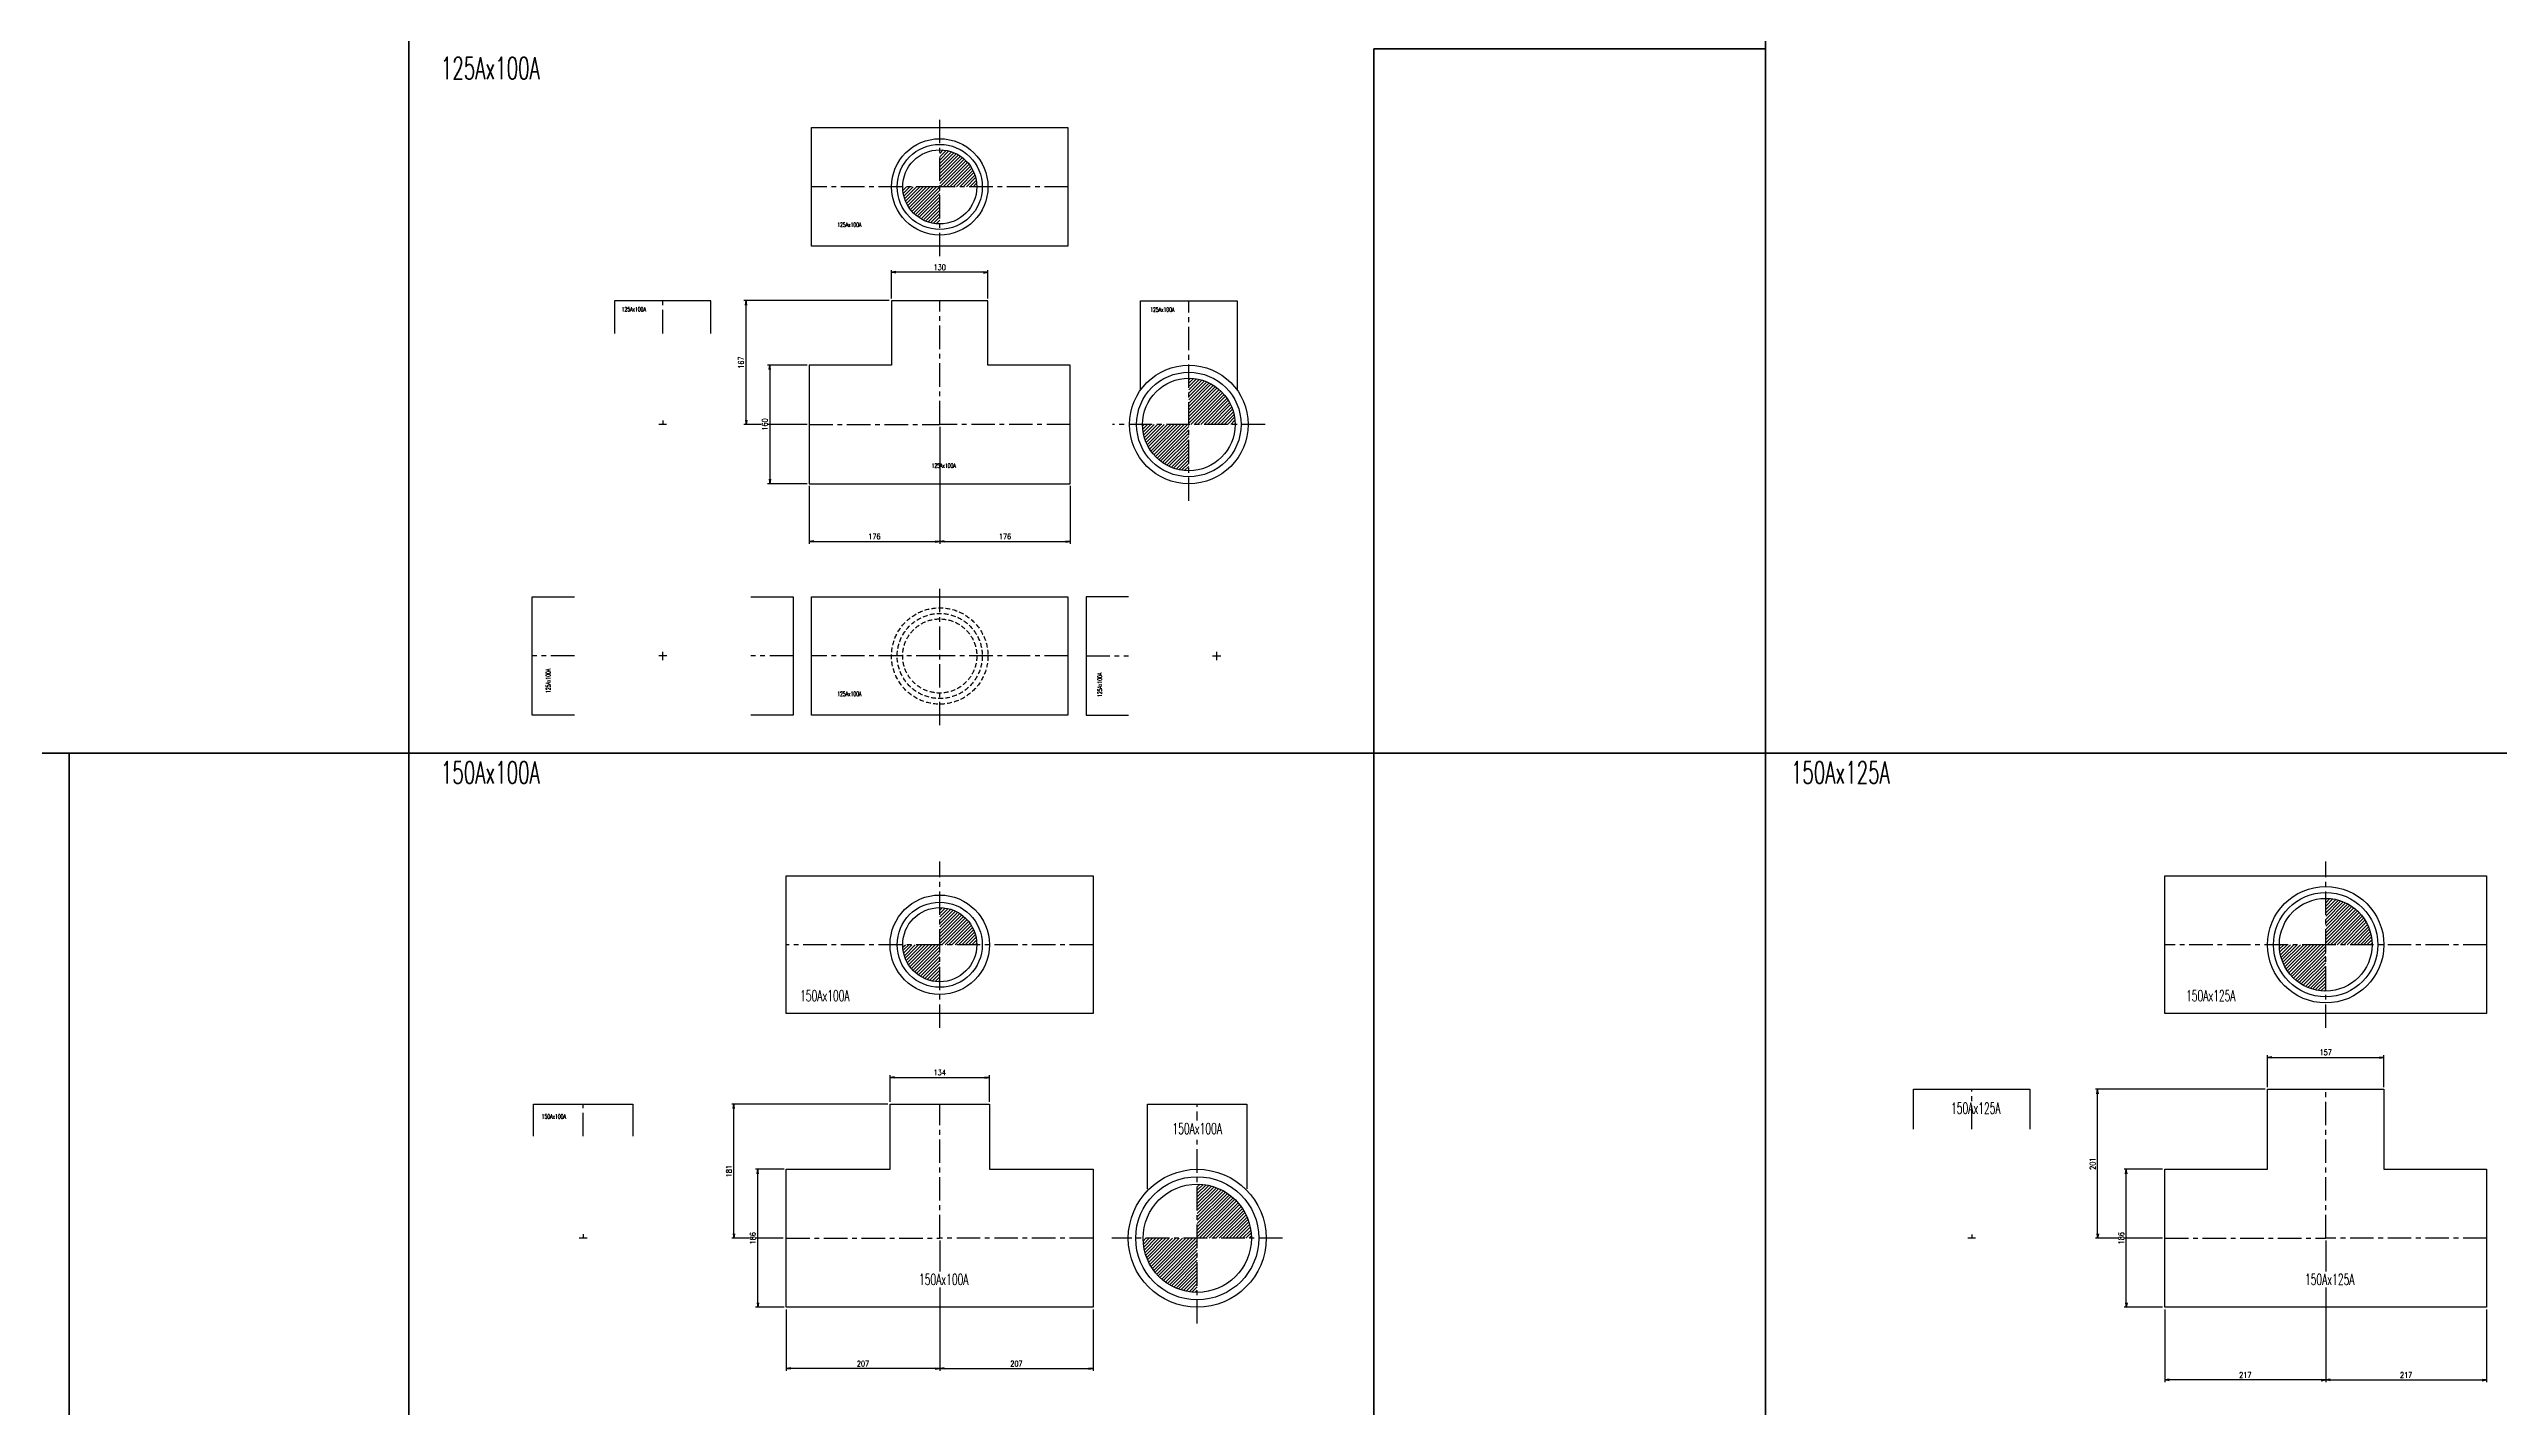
# Model space of a CAD drawing. Header units: millimetres. Extents: x 1711 to 90196, y -23291 to 8516.
# Drawn here: x 32404 to 35708, y -4634 to -2802 of the extents above; entities that cross this region are included whole.
import ezdxf

# ---------------------------------------------------------------- set-up
doc = ezdxf.new("R2010")
doc.units = ezdxf.units.MM
doc.header["$PDMODE"] = 35
doc.linetypes.add('CENTER', pattern=[50.8, 31.75, -6.35, 6.35, -6.35])
doc.linetypes.add('HIDDEN', pattern=[9.525, 6.35, -3.175])
for name, color, linetype in [('CEN', 2, 'CENTER'), ('寸法', 2, 'Continuous'), ('配管-CVP', 4, 'Continuous'), ('＃配管（PVC)', 21, 'Continuous')]:
    doc.layers.add(name, color=color, linetype=linetype)
doc.layers.add('line', color=153, linetype='Continuous', lineweight=50)
doc.styles.add('kpk', font='romans.shx', dxfattribs={"width": 0.7, "bigfont": 'extfont2.shx'})
doc.styles.get("Standard").update_dxf_attribs({"font": 'romans.shx', "bigfont": 'extfont.shx'})
doc.dimstyles.new('KPK-3', dxfattribs={"dimscale": 3, "dimtxt": 2.5, "dimasz": 2, "dimexe": 1, "dimexo": 1, "dimgap": 1, "dimtad": 3, "dimdec": 1, "dimdsep": 46, "dimtxsty": 'kpk', "dimblk": 'OPEN', "dimcen": 2.5, "dimclrd": 2, "dimclre": 2, "dimclrt": 4, "dimadec": 1, "dimazin": 2, "dimtfac": 1, "dimtdec": 1, "dimtmove": 0, "dimatfit": 2, "dimldrblk": 'OPEN', "dimfxl": 0, "dimlwd": -1, "dimlwe": -1, "dimarcsym": 0})
pattern_1 = [(45, (-33983.5182, 3308.937), (-2.24506403, 2.24506403), [])]

# ---------------------------------------------------------------- blocks, each defined once
blk = doc.blocks.new('_Open')
at = {"color": 0, "linetype": 'ByBlock', "lineweight": -2}
for p, q in [((-1, 0.17), (0, 0)), ((-1, -0.17), (0, 0)), ((0, 0), (-1, 0))]:
    blk.add_line(p, q, dxfattribs=at)
blk = doc.blocks.new('*D2860')
at = {"layer": 'Defpoints', "color": 0, "transparency": 16777216}
for p in [(33344, -3141.9), (33540.1, -3141.9), (33429.1, -3308.9)]:
    blk.add_point(p, dxfattribs=at)
at = {"layer": '寸法', "color": 2, "transparency": 16777216}
for p, q in [((33537.1, -3141.9), (33341, -3141.9)), ((33344, -3302.9), (33344, -3147.9)), ((33426.1, -3308.9), (33341, -3308.9))]:
    blk.add_line(p, q, dxfattribs=at)
at = {"layer": '寸法', "color": 2, "transparency": 16777216, "xscale": 6, "yscale": 6, "zscale": 6}
for p, rotation in [((33344, -3141.9), 90), ((33344, -3308.9), 270)]:
    blk.add_blockref('_Open', p, dxfattribs=dict(at, rotation=rotation))
at = {"layer": '寸法', "color": 4, "transparency": 16777216, "insert": (33337.2, -3225.4), "char_height": 7.5, "attachment_point": 5, "rotation": 90, "style": 'kpk', "bg_fill": 3, "box_fill_scale": 1.1, "bg_fill_color": 256, "bg_fill_true_color": 13158600, "bg_fill_transparency": 0}
blk.add_mtext('167', dxfattribs=at)
blk = doc.blocks.new('*D2861')
at = {"layer": 'Defpoints', "color": 0, "transparency": 16777216}
for p in [(33605.1, -4406.6), (33398.1, -4499.6), (33398.1, -4582.4)]:
    blk.add_point(p, dxfattribs=at)
at = {"layer": '寸法', "color": 2, "transparency": 16777216}
for p, q in [((33605.1, -4409.6), (33605.1, -4585.4)), ((33398.1, -4502.6), (33398.1, -4585.4)), ((33599.1, -4582.4), (33404.1, -4582.4))]:
    blk.add_line(p, q, dxfattribs=at)
at = {"layer": '寸法', "color": 2, "transparency": 16777216, "xscale": 6, "yscale": 6, "zscale": 6, "rotation": 180}
blk.add_blockref('_Open', (33398.1, -4582.4), dxfattribs=at)
at = {"layer": '寸法', "color": 2, "transparency": 16777216, "xscale": 6, "yscale": 6, "zscale": 6}
blk.add_blockref('_Open', (33605.1, -4582.4), dxfattribs=at)
at = {"layer": '寸法', "color": 4, "transparency": 16777216, "insert": (33501.6, -4575.7), "char_height": 7.5, "attachment_point": 5, "style": 'kpk', "bg_fill": 3, "box_fill_scale": 1.1, "bg_fill_color": 256, "bg_fill_true_color": 13158600, "bg_fill_transparency": 0}
blk.add_mtext('207', dxfattribs=at)
blk = doc.blocks.new('*D2862')
at = {"layer": 'Defpoints', "color": 0, "transparency": 16777216}
for p in [(33605.1, -4406.6), (33812.1, -4499.6), (33812.1, -4582.4)]:
    blk.add_point(p, dxfattribs=at)
at = {"layer": '寸法', "color": 2, "transparency": 16777216}
for p, q in [((33605.1, -4409.6), (33605.1, -4585.4)), ((33812.1, -4502.6), (33812.1, -4585.4)), ((33611.1, -4582.4), (33806.1, -4582.4))]:
    blk.add_line(p, q, dxfattribs=at)
at = {"layer": '寸法', "color": 2, "transparency": 16777216, "xscale": 6, "yscale": 6, "zscale": 6, "rotation": 180}
blk.add_blockref('_Open', (33605.1, -4582.4), dxfattribs=at)
at = {"layer": '寸法', "color": 2, "transparency": 16777216, "xscale": 6, "yscale": 6, "zscale": 6}
blk.add_blockref('_Open', (33812.1, -4582.4), dxfattribs=at)
at = {"layer": '寸法', "color": 4, "transparency": 16777216, "insert": (33708.6, -4575.7), "char_height": 7.5, "attachment_point": 5, "style": 'kpk', "bg_fill": 3, "box_fill_scale": 1.1, "bg_fill_color": 256, "bg_fill_true_color": 13158600, "bg_fill_transparency": 0}
blk.add_mtext('207', dxfattribs=at)
blk = doc.blocks.new('*D2863')
at = {"layer": 'Defpoints', "color": 0, "transparency": 16777216}
for p in [(33327.5, -4225.6), (33538.1, -4225.6), (33397.1, -4406.6)]:
    blk.add_point(p, dxfattribs=at)
at = {"layer": '寸法', "color": 2, "transparency": 16777216}
for p, q in [((33535.1, -4225.6), (33324.5, -4225.6)), ((33327.5, -4400.6), (33327.5, -4231.6)), ((33394.1, -4406.6), (33324.5, -4406.6))]:
    blk.add_line(p, q, dxfattribs=at)
at = {"layer": '寸法', "color": 2, "transparency": 16777216, "xscale": 6, "yscale": 6, "zscale": 6}
for p, rotation in [((33327.5, -4225.6), 90), ((33327.5, -4406.6), 270)]:
    blk.add_blockref('_Open', p, dxfattribs=dict(at, rotation=rotation))
at = {"layer": '寸法', "color": 4, "transparency": 16777216, "insert": (33320.7, -4316.1), "char_height": 7.5, "attachment_point": 5, "rotation": 90, "style": 'kpk', "bg_fill": 3, "box_fill_scale": 1.1, "bg_fill_color": 256, "bg_fill_true_color": 13158600, "bg_fill_transparency": 0}
blk.add_mtext('181', dxfattribs=at)
blk = doc.blocks.new('*D2867')
at = {"layer": 'Defpoints', "color": 0, "transparency": 16777216}
for p in [(35474.6, -4406.6), (35257.6, -4499.6), (35257.6, -4597.8)]:
    blk.add_point(p, dxfattribs=at)
at = {"layer": '寸法', "color": 2, "transparency": 16777216}
for p, q in [((35474.6, -4409.6), (35474.6, -4600.8)), ((35257.6, -4502.6), (35257.6, -4600.8)), ((35468.6, -4597.8), (35263.6, -4597.8))]:
    blk.add_line(p, q, dxfattribs=at)
at = {"layer": '寸法', "color": 2, "transparency": 16777216, "xscale": 6, "yscale": 6, "zscale": 6, "rotation": 180}
blk.add_blockref('_Open', (35257.6, -4597.8), dxfattribs=at)
at = {"layer": '寸法', "color": 2, "transparency": 16777216, "xscale": 6, "yscale": 6, "zscale": 6}
blk.add_blockref('_Open', (35474.6, -4597.8), dxfattribs=at)
at = {"layer": '寸法', "color": 4, "transparency": 16777216, "insert": (35366.1, -4591.1), "char_height": 7.5, "attachment_point": 5, "style": 'kpk', "bg_fill": 3, "box_fill_scale": 1.1, "bg_fill_color": 256, "bg_fill_true_color": 13158600, "bg_fill_transparency": 0}
blk.add_mtext('217', dxfattribs=at)
blk = doc.blocks.new('*D2868')
at = {"layer": 'Defpoints', "color": 0, "transparency": 16777216}
for p in [(35474.6, -4406.6), (35691.6, -4499.6), (35691.6, -4597.8)]:
    blk.add_point(p, dxfattribs=at)
at = {"layer": '寸法', "color": 2, "transparency": 16777216}
for p, q in [((35474.6, -4409.6), (35474.6, -4600.8)), ((35691.6, -4502.6), (35691.6, -4600.8)), ((35480.6, -4597.8), (35685.6, -4597.8))]:
    blk.add_line(p, q, dxfattribs=at)
at = {"layer": '寸法', "color": 2, "transparency": 16777216, "xscale": 6, "yscale": 6, "zscale": 6, "rotation": 180}
blk.add_blockref('_Open', (35474.6, -4597.8), dxfattribs=at)
at = {"layer": '寸法', "color": 2, "transparency": 16777216, "xscale": 6, "yscale": 6, "zscale": 6}
blk.add_blockref('_Open', (35691.6, -4597.8), dxfattribs=at)
at = {"layer": '寸法', "color": 4, "transparency": 16777216, "insert": (35583.1, -4591.1), "char_height": 7.5, "attachment_point": 5, "style": 'kpk', "bg_fill": 3, "box_fill_scale": 1.1, "bg_fill_color": 256, "bg_fill_true_color": 13158600, "bg_fill_transparency": 0}
blk.add_mtext('217', dxfattribs=at)
blk = doc.blocks.new('*D2869')
at = {"layer": 'Defpoints', "color": 0, "transparency": 16777216}
for p in [(35166.9, -4205.6), (35396.1, -4205.6), (35257.6, -4406.6)]:
    blk.add_point(p, dxfattribs=at)
at = {"layer": '寸法', "color": 2, "transparency": 16777216}
for p, q in [((35393.1, -4205.6), (35163.9, -4205.6)), ((35166.9, -4400.6), (35166.9, -4211.6)), ((35254.6, -4406.6), (35163.9, -4406.6))]:
    blk.add_line(p, q, dxfattribs=at)
at = {"layer": '寸法', "color": 2, "transparency": 16777216, "xscale": 6, "yscale": 6, "zscale": 6}
for p, rotation in [((35166.9, -4205.6), 90), ((35166.9, -4406.6), 270)]:
    blk.add_blockref('_Open', p, dxfattribs=dict(at, rotation=rotation))
at = {"layer": '寸法', "color": 4, "transparency": 16777216, "insert": (35160.2, -4306.1), "char_height": 7.5, "attachment_point": 5, "rotation": 90, "style": 'kpk', "bg_fill": 3, "box_fill_scale": 1.1, "bg_fill_color": 256, "bg_fill_true_color": 13158600, "bg_fill_transparency": 0}
blk.add_mtext('201', dxfattribs=at)
blk = doc.blocks.new('125A×100A-RT-上面')
at = {"layer": '＃配管（PVC)'}
h = blk.add_hatch(dxfattribs=at)
h.set_pattern_fill('ANSI31', color=252)
h.set_pattern_definition([(45, (-33647.5182, 2988.437), (-2.24506403, 2.24506403), [])])
h.paths.add_polyline_path([(0, 50), (0, 0), (50, 0, 0.414214)])
h.paths.add_polyline_path([(0, 0), (-50, 0, 0.414214), (0, -50)])
at = {"layer": '＃配管（PVC)', "color": 2, "linetype": 'CENTER'}
blk.add_line((0, -93.5), (0, 93.5), dxfattribs=at)
at = {"layer": '＃配管（PVC)', "color": 0, "linetype": 'ByBlock'}
blk.add_lwpolyline([(-173, -80), (-173, 80), (173, 80), (173, -80)], close=True, dxfattribs=at)
at = {"layer": '＃配管（PVC)', "color": 2, "linetype": 'CENTER'}
blk.add_lwpolyline([(173, 0), (0, 0), (-173, 0)], dxfattribs=at)
at = {"layer": '＃配管（PVC)', "color": 0, "linetype": 'ByBlock'}
for radius in [65, 57.4, 50]:
    blk.add_circle((0, 0), radius, dxfattribs=at)
at = {"layer": 'Defpoints', "color": 6, "linetype": 'ByBlock', "insert": (-121.9, -51.1), "char_height": 6, "attachment_point": 5, "style": 'kpk', "bg_fill": 3, "box_fill_scale": 1.2, "bg_fill_color": 256, "bg_fill_transparency": 0}
blk.add_mtext('{\\W0.6;125Ax100A}', dxfattribs=at)
blk = doc.blocks.new('125A×100A-RT-正面')
at = {"layer": '＃配管（PVC)', "color": 2, "linetype": 'CENTER'}
blk.add_line((-176, 0), (0, 0), dxfattribs=at)
blk.add_lwpolyline([(176, 0), (0, 0), (0, 167)], dxfattribs=at)
at = {"layer": 'Defpoints', "color": 6, "linetype": 'ByBlock', "insert": (5.4, -55.5), "char_height": 6, "attachment_point": 5, "style": 'kpk', "bg_fill": 3, "box_fill_scale": 1.2, "bg_fill_color": 256, "bg_fill_transparency": 0}
blk.add_mtext('{\\W0.6;125Ax100A}', dxfattribs=at)
at = {"layer": '＃配管（PVC)', "color": 0, "linetype": 'ByBlock'}
blk.add_lwpolyline([(176, -80), (176, 80), (65, 80), (65, 167), (-65, 167), (-65, 80), (-176, 80), (-176, -80)], close=True, dxfattribs=at)
blk = doc.blocks.new('125A×100A-RT-下面')
at = {"layer": '＃配管（PVC)', "color": 2, "linetype": 'CENTER'}
blk.add_line((0, -93.5), (0, 93.5), dxfattribs=at)
at = {"layer": '＃配管（PVC)', "color": 0, "linetype": 'ByBlock'}
blk.add_lwpolyline([(-173, -80), (-173, 80), (173, 80), (173, -80)], close=True, dxfattribs=at)
at = {"layer": '＃配管（PVC)', "color": 2, "linetype": 'CENTER'}
blk.add_lwpolyline([(173, 0), (0, 0), (-173, 0)], dxfattribs=at)
at = {"layer": '＃配管（PVC)', "color": 252, "linetype": 'HIDDEN'}
for radius in [65, 57.4, 50]:
    blk.add_circle((0, 0), radius, dxfattribs=at)
at = {"layer": 'Defpoints', "color": 6, "linetype": 'ByBlock', "insert": (-121.9, -51.1), "char_height": 6, "attachment_point": 5, "style": 'kpk', "bg_fill": 3, "box_fill_scale": 1.2, "bg_fill_color": 256, "bg_fill_transparency": 0}
blk.add_mtext('{\\W0.6;125Ax100A}', dxfattribs=at)
blk = doc.blocks.new('125A×100A-RT-側面')
at = {"layer": '＃配管（PVC)'}
h = blk.add_hatch(dxfattribs=at)
h.set_pattern_fill('ANSI31', color=252)
h.set_pattern_definition(pattern_1)
h.paths.add_polyline_path([(0, 62.5), (0, 0), (62.5, 0, 0.414214)])
h = blk.add_hatch(dxfattribs=at)
h.set_pattern_fill('ANSI31', color=252)
h.set_pattern_definition(pattern_1)
h.paths.add_polyline_path([(0, 0), (-62.5, 0, 0.414214), (0, -62.5)])
at = {"layer": '＃配管（PVC)', "color": 2, "linetype": 'CENTER'}
for p, q in [((0, -103.1), (0, 167)), ((103.1, 0), (-103.1, 0))]:
    blk.add_line(p, q, dxfattribs=at)
at = {"layer": '＃配管（PVC)', "color": 0, "linetype": 'ByBlock'}
blk.add_lwpolyline([(-65, 46.6), (-65, 167), (65, 167), (65, 46.6)], dxfattribs=at)
for radius in [80, 70.4, 62.5]:
    blk.add_circle((0, 0), radius, dxfattribs=at)
at = {"layer": 'Defpoints', "color": 6, "linetype": 'ByBlock', "insert": (-35.7, 155), "char_height": 6, "attachment_point": 5, "style": 'kpk', "bg_fill": 3, "box_fill_scale": 1.2, "bg_fill_color": 256, "bg_fill_transparency": 0}
blk.add_mtext('{\\W0.6;125Ax100A}', dxfattribs=at)
blk = doc.blocks.new('125A×100A-RT-半（100A)')
at = {"layer": '＃配管（PVC)', "color": 2, "linetype": 'CENTER'}
for p, q in [((5.2, 0), (-5.2, 0)), ((0, 5.2), (0, 0))]:
    blk.add_line(p, q, dxfattribs=at)
at = {"layer": '＃配管（PVC)', "color": 0, "linetype": 'ByBlock'}
blk.add_lwpolyline([(65, 122.8), (65, 167), (-65, 167), (-65, 122.8)], dxfattribs=at)
at = {"layer": '＃配管（PVC)', "color": 2, "linetype": 'CENTER'}
blk.add_lwpolyline([(0, 122.8), (0, 167)], dxfattribs=at)
at = {"layer": 'Defpoints', "color": 6, "linetype": 'ByBlock', "insert": (-39, 155.4), "char_height": 6, "attachment_point": 5, "style": 'kpk', "bg_fill": 3, "box_fill_scale": 1.2, "bg_fill_color": 256, "bg_fill_transparency": 0}
blk.add_mtext('{\\W0.6;125Ax100A}', dxfattribs=at)
blk = doc.blocks.new('125A×100A-RT-半（正面）')
at = {"layer": '＃配管（PVC)', "color": 2, "linetype": 'CENTER'}
for p, q in [((5.5, 0), (-5.5, 0)), ((0, -5.5), (0, 5.5))]:
    blk.add_line(p, q, dxfattribs=at)
at = {"layer": '＃配管（PVC)', "color": 0, "linetype": 'ByBlock'}
for points in [[(-119, -80), (-176, -80), (-176, 80), (-119, 80)], [(119, 80), (176, 80), (176, -80), (119, -80)]]:
    blk.add_lwpolyline(points, dxfattribs=at)
at = {"layer": '＃配管（PVC)', "color": 2, "linetype": 'CENTER'}
for points in [[(-119, 0), (-176, 0)], [(176, 0), (119, 0)]]:
    blk.add_lwpolyline(points, dxfattribs=at)
at = {"layer": 'Defpoints', "color": 6, "linetype": 'ByBlock', "insert": (-154.5, -33.5), "char_height": 6, "attachment_point": 5, "rotation": 90, "style": 'kpk', "bg_fill": 3, "box_fill_scale": 1.2, "bg_fill_color": 256, "bg_fill_transparency": 0}
blk.add_mtext('{\\W0.6;125Ax100A}', dxfattribs=at)
blk = doc.blocks.new('125A×100A-RT-半（125A)')
at = {"layer": '＃配管（PVC)', "color": 2, "linetype": 'CENTER'}
for p, q in [((-5.5, 0), (5.5, 0)), ((0, -5.5), (0, 5.5))]:
    blk.add_line(p, q, dxfattribs=at)
at = {"layer": '＃配管（PVC)', "color": 0, "linetype": 'ByBlock'}
blk.add_lwpolyline([(-119, 80), (-176, 80), (-176, -80), (-119, -80)], dxfattribs=at)
at = {"layer": '＃配管（PVC)', "color": 2, "linetype": 'CENTER'}
blk.add_lwpolyline([(-176, 0), (-119, 0)], dxfattribs=at)
at = {"layer": 'Defpoints', "color": 6, "linetype": 'ByBlock', "insert": (-157.8, -38.9), "char_height": 6, "attachment_point": 5, "rotation": 90, "style": 'kpk', "bg_fill": 3, "box_fill_scale": 1.2, "bg_fill_color": 256, "bg_fill_transparency": 0}
blk.add_mtext('{\\W0.6;125Ax100A}', dxfattribs=at)
blk = doc.blocks.new('150A×100A-RT-上面')
at = {"layer": '＃配管（PVC)'}
h = blk.add_hatch(dxfattribs=at)
h.set_pattern_fill('ANSI31', color=252)
h.set_pattern_definition([(45, (-33647.5182, 4010.6757), (-2.24506403, 2.24506403), [])])
h.paths.add_polyline_path([(0, 0), (-50, 0, 0.414214), (0, -50)])
h.paths.add_polyline_path([(0, 50), (0, 0), (50, 0, 0.414214)])
at = {"layer": '＃配管（PVC)', "color": 2, "linetype": 'CENTER'}
blk.add_line((0, -112.2), (0, 112.2), dxfattribs=at)
at = {"layer": '＃配管（PVC)', "color": 0, "linetype": 'ByBlock'}
blk.add_lwpolyline([(-207, -93), (-207, 93), (207, 93), (207, -93)], close=True, dxfattribs=at)
at = {"layer": '＃配管（PVC)', "color": 2, "linetype": 'CENTER'}
blk.add_lwpolyline([(207, 0), (0, 0), (-207, 0)], dxfattribs=at)
at = {"layer": '＃配管（PVC)', "color": 0, "linetype": 'ByBlock'}
for radius in [67, 57.4, 50]:
    blk.add_circle((0, 0), radius, dxfattribs=at)
at = {"layer": 'Defpoints', "color": 6, "linetype": 'ByBlock', "insert": (-155, -68.7), "char_height": 15, "attachment_point": 5, "style": 'kpk', "bg_fill": 3, "box_fill_scale": 1.2, "bg_fill_color": 256, "bg_fill_transparency": 0}
blk.add_mtext('{\\W0.6;150Ax100A}', dxfattribs=at)
blk = doc.blocks.new('150A×100A-RT-正面')
at = {"layer": '＃配管（PVC)', "color": 2, "linetype": 'CENTER'}
blk.add_line((-207, 0), (0, 0), dxfattribs=at)
at = {"layer": '＃配管（PVC)', "color": 0, "linetype": 'ByBlock'}
blk.add_lwpolyline([(-207, 93), (-67, 93), (-67, 181), (67, 181), (67, 93), (207, 93), (207, -93), (-207, -93)], close=True, dxfattribs=at)
at = {"layer": '＃配管（PVC)', "color": 2, "linetype": 'CENTER'}
blk.add_lwpolyline([(207, 0), (0, 0), (0, 181)], dxfattribs=at)
at = {"layer": 'Defpoints', "color": 6, "linetype": 'ByBlock', "insert": (5.4, -55.5), "char_height": 15, "attachment_point": 5, "style": 'kpk', "bg_fill": 3, "box_fill_scale": 1.2, "bg_fill_color": 256, "bg_fill_transparency": 0}
blk.add_mtext('{\\W0.6;150Ax100A}', dxfattribs=at)
blk = doc.blocks.new('150A×100A-RT-側面')
at = {"layer": '＃配管（PVC)'}
h = blk.add_hatch(dxfattribs=at)
h.set_pattern_fill('ANSI31', color=252)
h.set_pattern_definition([(45, (-33994.852, 4406.6125), (-2.24506403, 2.24506403), [])])
h.paths.add_polyline_path([(0, 0), (-73, 0, 0.414214), (0, -73)])
h.paths.add_polyline_path([(0, 73), (0, 0), (73, 0, 0.414214)])
at = {"layer": '＃配管（PVC)', "color": 2, "linetype": 'CENTER'}
for p, q in [((0, -115), (0, 181)), ((115, 0), (-115, 0))]:
    blk.add_line(p, q, dxfattribs=at)
at = {"layer": '＃配管（PVC)', "color": 0, "linetype": 'ByBlock'}
blk.add_lwpolyline([(-67, 66.5), (-67, 181), (67, 181), (67, 66.5)], dxfattribs=at)
for radius in [93, 83, 73]:
    blk.add_circle((0, 0), radius, dxfattribs=at)
at = {"layer": 'Defpoints', "color": 6, "linetype": 'ByBlock', "insert": (0, 147.9), "char_height": 15, "attachment_point": 5, "style": 'kpk', "bg_fill": 3, "box_fill_scale": 1.2, "bg_fill_color": 256, "bg_fill_transparency": 0}
blk.add_mtext('{\\W0.6;150Ax100A}', dxfattribs=at)
blk = doc.blocks.new('150A×100A-RT-半（100A)')
at = {"layer": '＃配管（PVC)', "color": 2, "linetype": 'CENTER'}
for p, q in [((5.3, 0), (-5.2, 0)), ((0, 5.3), (0, 0))]:
    blk.add_line(p, q, dxfattribs=at)
at = {"layer": '＃配管（PVC)', "color": 0, "linetype": 'ByBlock'}
blk.add_lwpolyline([(-67, 137.5), (-67, 181), (67, 181), (67, 137.5)], dxfattribs=at)
at = {"layer": '＃配管（PVC)', "color": 2, "linetype": 'CENTER'}
blk.add_lwpolyline([(0, 137.5), (0, 181)], dxfattribs=at)
at = {"layer": 'Defpoints', "color": 6, "linetype": 'ByBlock', "insert": (-39.5, 164.3), "char_height": 6, "attachment_point": 5, "style": 'kpk', "bg_fill": 3, "box_fill_scale": 1.2, "bg_fill_color": 256, "bg_fill_transparency": 0}
blk.add_mtext('{\\W0.6;150Ax100A}', dxfattribs=at)
blk = doc.blocks.new('150A×125A-RT-上面')
at = {"layer": '＃配管（PVC)'}
h = blk.add_hatch(dxfattribs=at)
h.set_pattern_fill('ANSI31', color=252)
h.set_pattern_definition([(45, (-35474.6044, 4010.6757), (-2.24506403, 2.24506403), [])])
h.paths.add_polyline_path([(0, 0), (-62.5, 0, 0.414214), (0, -62.5)])
h.paths.add_polyline_path([(0, 62.5), (0, 0), (62.5, 0, 0.414214)])
at = {"layer": '＃配管（PVC)', "color": 2, "linetype": 'CENTER'}
blk.add_line((0, -112.2), (0, 112.2), dxfattribs=at)
at = {"layer": '＃配管（PVC)', "color": 0, "linetype": 'ByBlock'}
blk.add_lwpolyline([(-217, -93), (-217, 93), (217, 93), (217, -93)], close=True, dxfattribs=at)
at = {"layer": '＃配管（PVC)', "color": 2, "linetype": 'CENTER'}
blk.add_lwpolyline([(217, 0), (0, 0), (-217, 0)], dxfattribs=at)
at = {"layer": '＃配管（PVC)', "color": 0, "linetype": 'ByBlock'}
for radius in [78.5, 70.4, 62.5]:
    blk.add_circle((0, 0), radius, dxfattribs=at)
at = {"layer": 'Defpoints', "color": 6, "linetype": 'ByBlock', "insert": (-155, -68.7), "char_height": 15, "attachment_point": 5, "style": 'kpk', "bg_fill": 3, "box_fill_scale": 1.2, "bg_fill_color": 256, "bg_fill_transparency": 0}
blk.add_mtext('{\\W0.6;150Ax125A}', dxfattribs=at)
blk = doc.blocks.new('150A×125A-RT-正面')
at = {"layer": '＃配管（PVC)', "color": 2, "linetype": 'CENTER'}
blk.add_line((-217, 0), (0, 0), dxfattribs=at)
at = {"layer": '＃配管（PVC)', "color": 0, "linetype": 'ByBlock'}
blk.add_lwpolyline([(-217, 93), (-78.5, 93), (-78.5, 201), (78.5, 201), (78.5, 93), (217, 93), (217, -93), (-217, -93)], close=True, dxfattribs=at)
at = {"layer": '＃配管（PVC)', "color": 2, "linetype": 'CENTER'}
blk.add_lwpolyline([(217, 0), (0, 0), (0, 201)], dxfattribs=at)
at = {"layer": 'Defpoints', "color": 6, "linetype": 'ByBlock', "insert": (5.4, -55.5), "char_height": 15, "attachment_point": 5, "style": 'kpk', "bg_fill": 3, "box_fill_scale": 1.2, "bg_fill_color": 256, "bg_fill_transparency": 0}
blk.add_mtext('{\\W0.6;150Ax125A}', dxfattribs=at)
blk = doc.blocks.new('150A×125A-RT-半（125A)')
at = {"layer": '＃配管（PVC)', "color": 2, "linetype": 'CENTER'}
for p, q in [((5.2, 0), (-5.2, 0)), ((0, 5.2), (0, 0))]:
    blk.add_line(p, q, dxfattribs=at)
at = {"layer": '＃配管（PVC)', "color": 0, "linetype": 'ByBlock'}
blk.add_lwpolyline([(-78.5, 147), (-78.5, 201), (78.5, 201), (78.5, 147)], dxfattribs=at)
at = {"layer": 'Defpoints', "color": 6, "linetype": 'ByBlock', "insert": (5.4, 175.5), "char_height": 15, "attachment_point": 5, "style": 'kpk', "bg_fill": 3, "box_fill_scale": 1.2, "bg_fill_color": 256, "bg_fill_transparency": 0}
blk.add_mtext('{\\W0.6;150Ax125A}', dxfattribs=at)
at = {"layer": '＃配管（PVC)', "color": 2, "linetype": 'CENTER'}
blk.add_lwpolyline([(0, 147), (0, 201)], dxfattribs=at)
blk = doc.blocks.new('*D2295')
at = {"layer": 'Defpoints', "color": 0, "transparency": 16777216}
for p in [(33605.1, -3308.9), (33429.1, -3388.9), (33605.1, -3466.8)]:
    blk.add_point(p, dxfattribs=at)
at = {"layer": '寸法', "color": 2, "transparency": 16777216}
for p, q in [((33605.1, -3311.9), (33605.1, -3469.8)), ((33429.1, -3391.9), (33429.1, -3469.8)), ((33435.1, -3466.8), (33599.1, -3466.8))]:
    blk.add_line(p, q, dxfattribs=at)
at = {"layer": '寸法', "color": 2, "transparency": 16777216, "xscale": 6, "yscale": 6, "zscale": 6, "rotation": 180}
blk.add_blockref('_Open', (33429.1, -3466.8), dxfattribs=at)
at = {"layer": '寸法', "color": 2, "transparency": 16777216, "xscale": 6, "yscale": 6, "zscale": 6}
blk.add_blockref('_Open', (33605.1, -3466.8), dxfattribs=at)
at = {"layer": '寸法', "color": 4, "transparency": 16777216, "insert": (33517.1, -3460), "char_height": 7.5, "attachment_point": 5, "style": 'kpk', "bg_fill": 3, "box_fill_scale": 1.1, "bg_fill_color": 256, "bg_fill_true_color": 13158600, "bg_fill_transparency": 0}
blk.add_mtext('176', dxfattribs=at)
blk = doc.blocks.new('*D2296')
at = {"layer": 'Defpoints', "color": 0, "transparency": 16777216}
for p in [(33605.1, -3308.9), (33781.1, -3388.9), (33781.1, -3466.8)]:
    blk.add_point(p, dxfattribs=at)
at = {"layer": '寸法', "color": 2, "transparency": 16777216}
for p, q in [((33605.1, -3311.9), (33605.1, -3469.8)), ((33781.1, -3391.9), (33781.1, -3469.8)), ((33611.1, -3466.8), (33775.1, -3466.8))]:
    blk.add_line(p, q, dxfattribs=at)
at = {"layer": '寸法', "color": 2, "transparency": 16777216, "xscale": 6, "yscale": 6, "zscale": 6, "rotation": 180}
blk.add_blockref('_Open', (33605.1, -3466.8), dxfattribs=at)
at = {"layer": '寸法', "color": 2, "transparency": 16777216, "xscale": 6, "yscale": 6, "zscale": 6}
blk.add_blockref('_Open', (33781.1, -3466.8), dxfattribs=at)
at = {"layer": '寸法', "color": 4, "transparency": 16777216, "insert": (33693.1, -3460), "char_height": 7.5, "attachment_point": 5, "style": 'kpk', "bg_fill": 3, "box_fill_scale": 1.1, "bg_fill_color": 256, "bg_fill_true_color": 13158600, "bg_fill_transparency": 0}
blk.add_mtext('176', dxfattribs=at)
blk = doc.blocks.new('A$C6aa1e4fd')
at = {"layer": 'line'}
for p, q in [((11271.7, -100), (11271.7, -8135.9)), ((13101.7, -100), (13101.7, -8135.9)), ((60, -5360), (17081.2, -5360))]:
    blk.add_line(p, q, dxfattribs=at)
for points in [[(13101.7, -4410), (12573.5, -4410), (12573.5, -5360), (13101.7, -5360)], [(10813.7, -5360), (11271.7, -5360), (11271.7, -6560), (10813.7, -6560)], [(12573.5, -5360), (13101.7, -5360), (13101.7, -6560), (12573.5, -6560)]]:
    blk.add_lwpolyline(points, close=True, dxfattribs=at)
at = {"layer": 'line', "char_height": 30, "attachment_point": 4}
for s, insert in [('{\\W0.6;125Ax100A}', (11315.1, -4435.9)), ('{\\W0.6;150Ax100A}', (11315.1, -5385.9)), ('{\\W0.6;150Ax125A}', (13136.1, -5385.9))]:
    blk.add_mtext(s, dxfattribs=dict(at, insert=insert))
blk = doc.blocks.new('*D3267')
at = {"layer": 'Defpoints', "color": 0, "linetype": 'ByBlock', "transparency": 16777216}
for p in [(33429.1, -3228.9), (33375.9, -3388.9), (33429.1, -3388.9)]:
    blk.add_point(p, dxfattribs=at)
at = {"layer": '寸法', "color": 2, "transparency": 16777216}
for p, q in [((33426.1, -3228.9), (33372.9, -3228.9)), ((33375.9, -3234.9), (33375.9, -3382.9)), ((33426.1, -3388.9), (33372.9, -3388.9))]:
    blk.add_line(p, q, dxfattribs=at)
at = {"layer": '寸法', "color": 2, "linetype": 'ByBlock', "transparency": 16777216, "xscale": 6, "yscale": 6, "zscale": 6}
for p, rotation in [((33375.9, -3228.9), 90), ((33375.9, -3388.9), 270)]:
    blk.add_blockref('_Open', p, dxfattribs=dict(at, rotation=rotation))
at = {"layer": '寸法', "color": 4, "linetype": 'ByBlock', "transparency": 16777216, "insert": (33369.2, -3308.9), "char_height": 7.5, "attachment_point": 5, "rotation": 90, "style": 'kpk', "bg_fill": 3, "box_fill_scale": 1.1, "bg_fill_color": 256, "bg_fill_true_color": 13158600, "bg_fill_transparency": 0}
blk.add_mtext('160', dxfattribs=at)
blk = doc.blocks.new('*D3268')
at = {"layer": 'Defpoints', "color": 0, "linetype": 'ByBlock', "transparency": 16777216}
for p in [(33540.1, -3103.6), (33540.1, -3141.9), (33670.1, -3141.9)]:
    blk.add_point(p, dxfattribs=at)
at = {"layer": '寸法', "color": 2, "transparency": 16777216}
for p, q in [((33540.1, -3138.9), (33540.1, -3100.6)), ((33664.1, -3103.6), (33546.1, -3103.6)), ((33670.1, -3138.9), (33670.1, -3100.6))]:
    blk.add_line(p, q, dxfattribs=at)
at = {"layer": '寸法', "color": 2, "linetype": 'ByBlock', "transparency": 16777216, "xscale": 6, "yscale": 6, "zscale": 6, "rotation": 180}
blk.add_blockref('_Open', (33540.1, -3103.6), dxfattribs=at)
at = {"layer": '寸法', "color": 2, "linetype": 'ByBlock', "transparency": 16777216, "xscale": 6, "yscale": 6, "zscale": 6}
blk.add_blockref('_Open', (33670.1, -3103.6), dxfattribs=at)
at = {"layer": '寸法', "color": 4, "linetype": 'ByBlock', "transparency": 16777216, "insert": (33605.1, -3096.9), "char_height": 7.5, "attachment_point": 5, "style": 'kpk', "bg_fill": 3, "box_fill_scale": 1.1, "bg_fill_color": 256, "bg_fill_true_color": 13158600, "bg_fill_transparency": 0}
blk.add_mtext('130', dxfattribs=at)
blk = doc.blocks.new('*D3271')
at = {"layer": 'Defpoints', "color": 0, "linetype": 'ByBlock', "transparency": 16777216}
for p in [(33359.7, -4313.6), (33398.1, -4313.6), (33398.1, -4499.6)]:
    blk.add_point(p, dxfattribs=at)
at = {"layer": '寸法', "color": 2, "transparency": 16777216}
for p, q in [((33395.1, -4313.6), (33356.7, -4313.6)), ((33359.7, -4493.6), (33359.7, -4319.6)), ((33395.1, -4499.6), (33356.7, -4499.6))]:
    blk.add_line(p, q, dxfattribs=at)
at = {"layer": '寸法', "color": 2, "linetype": 'ByBlock', "transparency": 16777216, "xscale": 6, "yscale": 6, "zscale": 6}
for p, rotation in [((33359.7, -4313.6), 90), ((33359.7, -4499.6), 270)]:
    blk.add_blockref('_Open', p, dxfattribs=dict(at, rotation=rotation))
at = {"layer": '寸法', "color": 4, "linetype": 'ByBlock', "transparency": 16777216, "insert": (33353, -4406.6), "char_height": 7.5, "attachment_point": 5, "rotation": 90, "style": 'kpk', "bg_fill": 3, "box_fill_scale": 1.1, "bg_fill_color": 256, "bg_fill_true_color": 13158600, "bg_fill_transparency": 0}
blk.add_mtext('186', dxfattribs=at)
blk = doc.blocks.new('*D3272')
at = {"layer": 'Defpoints', "color": 0, "linetype": 'ByBlock', "transparency": 16777216}
for p in [(33672.1, -4189.7), (33538.1, -4225.6), (33672.1, -4225.6)]:
    blk.add_point(p, dxfattribs=at)
at = {"layer": '寸法', "color": 2, "transparency": 16777216}
for p, q in [((33538.1, -4222.6), (33538.1, -4186.7)), ((33544.1, -4189.7), (33666.1, -4189.7)), ((33672.1, -4222.6), (33672.1, -4186.7))]:
    blk.add_line(p, q, dxfattribs=at)
at = {"layer": '寸法', "color": 2, "linetype": 'ByBlock', "transparency": 16777216, "xscale": 6, "yscale": 6, "zscale": 6, "rotation": 180}
blk.add_blockref('_Open', (33538.1, -4189.7), dxfattribs=at)
at = {"layer": '寸法', "color": 2, "linetype": 'ByBlock', "transparency": 16777216, "xscale": 6, "yscale": 6, "zscale": 6}
blk.add_blockref('_Open', (33672.1, -4189.7), dxfattribs=at)
at = {"layer": '寸法', "color": 4, "linetype": 'ByBlock', "transparency": 16777216, "insert": (33605.1, -4183), "char_height": 7.5, "attachment_point": 5, "style": 'kpk', "bg_fill": 3, "box_fill_scale": 1.1, "bg_fill_color": 256, "bg_fill_true_color": 13158600, "bg_fill_transparency": 0}
blk.add_mtext('134', dxfattribs=at)
blk = doc.blocks.new('*D3273')
at = {"layer": 'Defpoints', "color": 0, "linetype": 'ByBlock', "transparency": 16777216}
for p in [(35205.6, -4313.6), (35257.6, -4313.6), (35257.6, -4499.6)]:
    blk.add_point(p, dxfattribs=at)
at = {"layer": '寸法', "color": 2, "transparency": 16777216}
for p, q in [((35254.6, -4313.6), (35202.6, -4313.6)), ((35205.6, -4493.6), (35205.6, -4319.6)), ((35254.6, -4499.6), (35202.6, -4499.6))]:
    blk.add_line(p, q, dxfattribs=at)
at = {"layer": '寸法', "color": 2, "linetype": 'ByBlock', "transparency": 16777216, "xscale": 6, "yscale": 6, "zscale": 6}
for p, rotation in [((35205.6, -4313.6), 90), ((35205.6, -4499.6), 270)]:
    blk.add_blockref('_Open', p, dxfattribs=dict(at, rotation=rotation))
at = {"layer": '寸法', "color": 4, "linetype": 'ByBlock', "transparency": 16777216, "insert": (35198.9, -4406.6), "char_height": 7.5, "attachment_point": 5, "rotation": 90, "style": 'kpk', "bg_fill": 3, "box_fill_scale": 1.1, "bg_fill_color": 256, "bg_fill_true_color": 13158600, "bg_fill_transparency": 0}
blk.add_mtext('186', dxfattribs=at)
blk = doc.blocks.new('*D3274')
at = {"layer": 'Defpoints', "color": 0, "linetype": 'ByBlock', "transparency": 16777216}
for p in [(35553.1, -4162.7), (35396.1, -4205.6), (35553.1, -4205.6)]:
    blk.add_point(p, dxfattribs=at)
at = {"layer": '寸法', "color": 2, "transparency": 16777216}
for p, q in [((35396.1, -4202.6), (35396.1, -4159.7)), ((35402.1, -4162.7), (35547.1, -4162.7)), ((35553.1, -4202.6), (35553.1, -4159.7))]:
    blk.add_line(p, q, dxfattribs=at)
at = {"layer": '寸法', "color": 2, "linetype": 'ByBlock', "transparency": 16777216, "xscale": 6, "yscale": 6, "zscale": 6, "rotation": 180}
blk.add_blockref('_Open', (35396.1, -4162.7), dxfattribs=at)
at = {"layer": '寸法', "color": 2, "linetype": 'ByBlock', "transparency": 16777216, "xscale": 6, "yscale": 6, "zscale": 6}
blk.add_blockref('_Open', (35553.1, -4162.7), dxfattribs=at)
at = {"layer": '寸法', "color": 4, "linetype": 'ByBlock', "transparency": 16777216, "insert": (35474.6, -4155.9), "char_height": 7.5, "attachment_point": 5, "style": 'kpk', "bg_fill": 3, "box_fill_scale": 1.1, "bg_fill_color": 256, "bg_fill_true_color": 13158600, "bg_fill_transparency": 0}
blk.add_mtext('157', dxfattribs=at)

msp = doc.modelspace()

# ---------------------------------------------------------------- block references
at = {"color": 0}
msp.add_blockref('150A×100A-RT-上面', (33605.1303, -4010.6757), dxfattribs=at)
at = {"layer": '配管-CVP'}
for name, p in [('125A×100A-RT-上面', (33605.1303, -2988.4369)), ('125A×100A-RT-半（100A)', (33231.5115, -3308.9369)), ('125A×100A-RT-側面', (33941.1303, -3308.9369)), ('125A×100A-RT-下面', (33605.1303, -3621.197)), ('125A×100A-RT-半（正面）', (33231.5115, -3621.197)), ('125A×100A-RT-半（125A)', (33978.7492, -3621.197)), ('150A×125A-RT-上面', (35474.6044, -4010.6757)), ('150A×100A-RT-半（100A)', (33124.1503, -4406.6125)), ('150A×100A-RT-側面', (33952.4642, -4406.6125)), ('150A×125A-RT-半（125A)', (34997.2369, -4406.6125))]:
    msp.add_blockref(name, p, dxfattribs=at)

# ---------------------------------------------------------------- dimensions: what is measured, and where the dimension line sits
at = {"layer": '寸法'}
dim = msp.add_linear_dim(base=(33343.9802, -3141.9369), p1=(33429.1303, -3308.9369), p2=(33540.1303, -3141.9369), angle=90, dimstyle='KPK-3', dxfattribs=at)
dim.commit()
dim.dimension.update_dxf_attribs({"geometry": '*D2860', "text_midpoint": (33337.2302, -3225.4369)})
for base, p1, p2, picture, middle in [((33398.1303, -4582.4412), (33605.1303, -4406.6125), (33398.1303, -4499.6125), '*D2861', (33501.6303, -4575.6912)), ((35257.6044, -4597.8056), (35474.6044, -4406.6125), (35257.6044, -4499.6125), '*D2867', (35366.1044, -4591.0556))]:
    dim = msp.add_linear_dim(base=base, p1=p1, p2=p2, dimstyle='KPK-3', dxfattribs=at)
    dim.commit()
    dim.dimension.update_dxf_attribs({"geometry": picture, "text_midpoint": middle})

# ---------------------------------------------------------------- next in the draw order: linework, layer by layer
at = {"layer": 'CEN', "ltscale": 0.5}
msp.add_lwpolyline([(33404.5115, -3308.9369), (33350.5115, -3308.9369)], dxfattribs=at)

# ---------------------------------------------------------------- next in the draw order: block references
at = {"layer": '配管-CVP'}
for name, p in [('125A×100A-RT-正面', (33605.1303, -3308.9369)), ('150A×100A-RT-上面', (33605.1303, -4010.6757))]:
    msp.add_blockref(name, p, dxfattribs=at)

# ---------------------------------------------------------------- next in the draw order: dimensions: what is measured, and where the dimension line sits
at = {"layer": '寸法'}
for base, p1, p2, picture, middle in [((33327.4613, -4225.6125), (33397.1303, -4406.6125), (33538.1303, -4225.6125), '*D2863', (33320.7113, -4316.1125)), ((35166.9371, -4205.6125), (35257.6044, -4406.6125), (35396.1044, -4205.6125), '*D2869', (35160.1871, -4306.1125))]:
    dim = msp.add_linear_dim(base=base, p1=p1, p2=p2, angle=90, dimstyle='KPK-3', dxfattribs=at)
    dim.commit()
    dim.dimension.update_dxf_attribs({"geometry": picture, "text_midpoint": middle})
for base, p1, p2, picture, middle in [((33812.1303, -4582.4412), (33605.1303, -4406.6125), (33812.1303, -4499.6125), '*D2862', (33708.6303, -4575.6912)), ((35691.6044, -4597.8056), (35474.6044, -4406.6125), (35691.6044, -4499.6125), '*D2868', (35583.1044, -4591.0556))]:
    dim = msp.add_linear_dim(base=base, p1=p1, p2=p2, dimstyle='KPK-3', dxfattribs=at)
    dim.commit()
    dim.dimension.update_dxf_attribs({"geometry": picture, "text_midpoint": middle})

# ---------------------------------------------------------------- next in the draw order: block references
at = {"layer": '配管-CVP'}
for name, p in [('150A×100A-RT-正面', (33605.1303, -4406.6125)), ('150A×125A-RT-正面', (35474.6044, -4406.6125))]:
    msp.add_blockref(name, p, dxfattribs=at)

# ---------------------------------------------------------------- next in the draw order: dimensions: what is measured, and where the dimension line sits
at = {"layer": '寸法'}
dim = msp.add_linear_dim(base=(33605.1303, -3466.7997), p1=(33429.1303, -3388.9369), p2=(33605.1303, -3308.9369), dimstyle='KPK-3', dxfattribs=at)
dim.commit()
dim.dimension.update_dxf_attribs({"geometry": '*D2295', "text_midpoint": (33517.1303, -3460.0497)})

# ---------------------------------------------------------------- next in the draw order: dimensions: what is measured, and where the dimension line sits
dim = msp.add_linear_dim(base=(33781.1303, -3466.7997), p1=(33605.1303, -3308.9369), p2=(33781.1303, -3388.9369), dimstyle='KPK-3', dxfattribs=at)
dim.commit()
dim.dimension.update_dxf_attribs({"geometry": '*D2296', "text_midpoint": (33693.1303, -3460.0497)})

# ---------------------------------------------------------------- next in the draw order: block references
at = {"layer": 'line', "linetype": 'ByBlock'}
msp.add_blockref('A$C6aa1e4fd', (21617.1739, 1607.5677), dxfattribs=at)

# ---------------------------------------------------------------- next in the draw order: dimensions: what is measured, and where the dimension line sits
at = {"layer": '寸法', "linetype": 'ByBlock'}
for base, p1, p2, picture, middle in [((33540.1303, -3103.6078), (33670.1303, -3141.9369), (33540.1303, -3141.9369), '*D3268', (33605.1303, -3096.8578)), ((35553.1044, -4162.6771), (35396.1044, -4205.6125), (35553.1044, -4205.6125), '*D3274', (35474.6044, -4155.9271)), ((33672.1303, -4189.7146), (33538.1303, -4225.6125), (33672.1303, -4225.6125), '*D3272', (33605.1303, -4182.9646))]:
    dim = msp.add_linear_dim(base=base, p1=p1, p2=p2, dimstyle='KPK-3', dxfattribs=at)
    dim.commit()
    dim.dimension.update_dxf_attribs({"geometry": picture, "text_midpoint": middle})
for base, p1, p2, picture, middle in [((33375.9376, -3388.9369), (33429.1303, -3228.9369), (33429.1303, -3388.9369), '*D3267', (33369.1876, -3308.9369)), ((33359.7449, -4313.6125), (33398.1303, -4499.6125), (33398.1303, -4313.6125), '*D3271', (33352.9949, -4406.6125)), ((35205.6359, -4313.6125), (35257.6044, -4499.6125), (35257.6044, -4313.6125), '*D3273', (35198.8859, -4406.6125))]:
    dim = msp.add_linear_dim(base=base, p1=p1, p2=p2, angle=90, dimstyle='KPK-3', dxfattribs=at)
    dim.commit()
    dim.dimension.update_dxf_attribs({"geometry": picture, "text_midpoint": middle})

doc.saveas('drawing.dxf')
